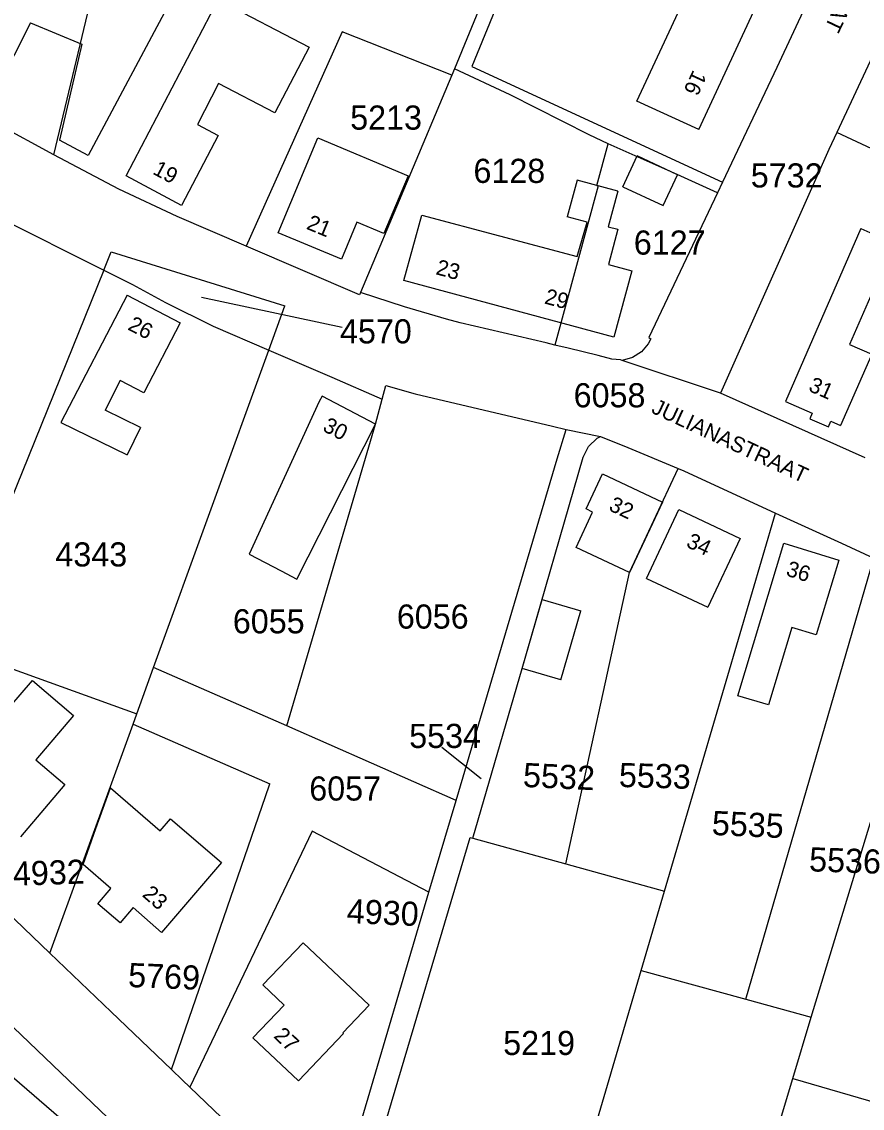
# Model space of a CAD drawing. Extents: x 191922 to 199923, y 328959 to 333350.
# Drawn here: x 197105.3 to 197199.3, y 330559.7 to 330681.2 of the extents above; entities that cross this region are included whole.
import ezdxf

# ---------------------------------------------------------------- set-up
doc = ezdxf.new("R2010")
doc.units = 0
for name, color, linetype in [('bouwvlak', 7, 'Continuous'), ('enkelbestemming', 7, 'Continuous'), ('Level 6', 7, 'Continuous'), ('maatvoering - maximum aantal wooneenheden', 7, 'Continuous'), ('Maatvoering_symbolen', 7, 'Continuous'), ('recreatiewoning', 7, 'Continuous')]:
    doc.layers.add(name, color=color, linetype=linetype)

msp = doc.modelspace()

# ---------------------------------------------------------------- linework, layer by layer
at = {"layer": 'bouwvlak'}
for p, q in [((197141.12, 330647), (197125.39, 330650.36)), ((197152.28, 330600.08), (197156.68, 330596.58))]:
    msp.add_line(p, q, dxfattribs=at)
at = {"layer": 'Level 6'}
for p, q in [((197108.85, 330666.33), (197120.77, 330715.84)), ((197169.28, 330713.84), (197153.68, 330675.93)), ((197164.19, 330697.19), (197155.63, 330676.19)), ((197205.12, 330687.42), (197196.47, 330668.82)), ((197193.21, 330683.5), (197189.77, 330676.1)), ((197141.12, 330680.09), (197130.37, 330656.11)), ((197153.38, 330675.22), (197141.12, 330680.09)), ((197153.68, 330675.93), (197153.38, 330675.22)), ((197159.9, 330673.04), (197153.68, 330675.93)), ((197155.63, 330676.19), (197183.67, 330663.25)), ((197189.77, 330676.1), (197183.67, 330663.25)), ((197153.38, 330675.22), (197143.18, 330650.92)), ((197108.85, 330666.33), (197095.12, 330673.77)), ((197108.85, 330666.33), (197095.12, 330673.77)), ((197168.77, 330668.55), (197159.9, 330673.04)), ((197170.88, 330667.57), (197168.77, 330668.55)), ((197196.47, 330668.82), (197195.58, 330666.92)), ((197213.27, 330660.92), (197196.47, 330668.82)), ((197169.61, 330662.89), (197170.88, 330667.57)), ((197178.61, 330664.11), (197170.88, 330667.57)), ((197116.13, 330662.49), (197108.85, 330666.33)), ((197116.13, 330662.49), (197108.85, 330666.33)), ((197195.58, 330666.92), (197183.46, 330639.65)), ((197183.12, 330662.09), (197178.61, 330664.11)), ((197122.65, 330659.44), (197116.13, 330662.49)), ((197122.65, 330659.44), (197116.13, 330662.49)), ((197169.76, 330662.85), (197164.91, 330645.05)), ((197169.61, 330662.89), (197169.76, 330662.85)), ((197183.67, 330663.25), (197183.12, 330662.09)), ((197183.12, 330662.09), (197175.43, 330645.89)), ((197102.21, 330659.57), (197114.46, 330653.43)), ((197130.37, 330656.11), (197122.65, 330659.44)), ((197130.37, 330656.11), (197122.65, 330659.44)), ((197114.46, 330653.43), (197115.28, 330655.47)), ((197115.28, 330655.47), (197134.71, 330649.43)), ((197143.07, 330650.65), (197130.37, 330656.11)), ((197143.07, 330650.65), (197130.37, 330656.11)), ((197114.46, 330653.43), (197097.4, 330611.3)), ((197114.46, 330653.43), (197117.67, 330651.82)), ((197117.67, 330651.82), (197121.34, 330649.82)), ((197143.18, 330650.92), (197143.07, 330650.65)), ((197143.18, 330650.92), (197143.07, 330650.65)), ((197148.09, 330649.32), (197143.18, 330650.92)), ((197148.09, 330649.32), (197143.18, 330650.92)), ((197121.34, 330649.82), (197126.69, 330647.15)), ((197132.9, 330644.48), (197134.71, 330649.43)), ((197152.79, 330647.94), (197148.09, 330649.32)), ((197152.79, 330647.94), (197148.09, 330649.32)), ((197154.33, 330647.54), (197152.79, 330647.94)), ((197154.33, 330647.54), (197152.79, 330647.94)), ((197126.69, 330647.15), (197132.9, 330644.48)), ((197163.94, 330645.28), (197154.33, 330647.54)), ((197163.94, 330645.28), (197154.33, 330647.54)), ((197175.67, 330645.74), (197175.37, 330645.2)), ((197175.43, 330645.89), (197175.67, 330645.74)), ((197120.03, 330608.98), (197132.9, 330644.48)), ((197132.9, 330644.48), (197139.97, 330641.44)), ((197164.91, 330645.05), (197163.94, 330645.28)), ((197164.91, 330645.05), (197163.94, 330645.28)), ((197166.4, 330644.69), (197164.91, 330645.05)), ((197166.4, 330644.69), (197164.91, 330645.05)), ((197169.77, 330643.87), (197166.4, 330644.69)), ((197169.77, 330643.87), (197166.4, 330644.69)), ((197174.62, 330644.27), (197173.62, 330643.64)), ((197175.37, 330645.2), (197174.62, 330644.27)), ((197171.29, 330643.47), (197169.77, 330643.87)), ((197171.29, 330643.47), (197169.77, 330643.87)), ((197172.27, 330643.38), (197171.29, 330643.47)), ((197172.27, 330643.38), (197171.29, 330643.47)), ((197172.45, 330643.32), (197172.27, 330643.38)), ((197172.45, 330643.32), (197172.27, 330643.38)), ((197173.62, 330643.64), (197172.45, 330643.32)), ((197183.46, 330639.65), (197172.45, 330643.32)), ((197183.46, 330639.65), (197172.45, 330643.32)), ((197139.97, 330641.44), (197145.61, 330639)), ((197145.61, 330639), (197146.02, 330640.52)), ((197146.02, 330640.52), (197149.28, 330639.58)), ((197149.28, 330639.58), (197164.66, 330635.97)), ((197199.63, 330632.44), (197183.46, 330639.65)), ((197199.63, 330632.44), (197183.46, 330639.65)), ((197144.86, 330636.2), (197145.61, 330639)), ((197134.93, 330602.44), (197144.86, 330636.2)), ((197164.66, 330635.97), (197166.17, 330635.61)), ((197165.18, 330632.31), (197166.17, 330635.61)), ((197166.17, 330635.61), (197170.02, 330634.81)), ((197168.68, 330633.71), (197169.64, 330634.65)), ((197169.64, 330634.65), (197170.02, 330634.81)), ((197170.02, 330634.81), (197173.08, 330633.6)), ((197168.09, 330632.51), (197168.68, 330633.71)), ((197173.08, 330633.6), (197178.71, 330631.23)), ((197153.87, 330594.12), (197165.18, 330632.31)), ((197161.27, 330608.88), (197168.09, 330632.51)), ((197173.26, 330619.61), (197178.71, 330631.23)), ((197178.71, 330631.23), (197179.33, 330630.97)), ((197179.33, 330630.97), (197189.62, 330626.25)), ((197177.19, 330583.98), (197189.62, 330626.25)), ((197189.62, 330626.25), (197196.98, 330622.87)), ((197196.98, 330622.87), (197200.59, 330621.2)), ((197186.29, 330571.88), (197200.59, 330621.2)), ((197166.13, 330587.03), (197173.26, 330619.61)), ((197193.61, 330569.86), (197208.13, 330617.72)), ((197097.4, 330611.3), (197118.16, 330603.81)), ((197118.16, 330603.81), (197120.03, 330608.98)), ((197134.93, 330602.44), (197120.03, 330608.98)), ((197155.74, 330589.9), (197161.27, 330608.88)), ((197117.74, 330602.66), (197118.16, 330603.81)), ((197115.79, 330597.3), (197117.74, 330602.66)), ((197117.74, 330602.66), (197133.03, 330595.98)), ((197153.87, 330594.12), (197134.93, 330602.44)), ((197108.42, 330577.02), (197115.79, 330597.3)), ((197150.83, 330583.87), (197153.87, 330594.12)), ((197093.1, 330591.68), (197108.42, 330577.02)), ((197137.75, 330590.68), (197124.09, 330562.03)), ((197150.83, 330583.87), (197137.75, 330590.68)), ((197142.42, 330546.15), (197155.45, 330589.98)), ((197155.45, 330589.98), (197155.74, 330589.9)), ((197155.74, 330589.9), (197166.13, 330587.03)), ((197166.13, 330587.03), (197177.19, 330583.98)), ((197087.49, 330584.7), (197117.35, 330556.29)), ((197139.92, 330546.88), (197150.83, 330583.87)), ((197174.58, 330575.1), (197177.19, 330583.98)), ((197108.42, 330577.02), (197115.26, 330570.48)), ((197162.34, 330533.48), (197174.58, 330575.1)), ((197174.58, 330575.1), (197186.29, 330571.88)), ((197186.29, 330571.88), (197193.61, 330569.86)), ((197115.26, 330570.48), (197122.02, 330564.01)), ((197191.54, 330563.01), (197193.61, 330569.86)), ((197122.02, 330564.01), (197123.27, 330562.81)), ((197123.27, 330562.81), (197124.09, 330562.03)), ((197176.18, 330512.31), (197191.54, 330563.01)), ((197191.54, 330563.01), (197208.55, 330558.04)), ((197124.09, 330562.03), (197137.26, 330549.43))]:
    msp.add_line(p, q, dxfattribs=at)
msp.add_lwpolyline([(197122.02, 330564.01), (197132.96, 330595.75), (197133.03, 330595.98)], dxfattribs=at)
at = {"layer": 'recreatiewoning'}
for p, q in [((197174.1, 330672.34), (197184.35, 330694.42)), ((197181.02, 330669.17), (197191.29, 330691.22)), ((197123.36, 330686.25), (197112.71, 330666.26)), ((197116.95, 330663.97), (197127.26, 330683.68)), ((197127.26, 330683.68), (197137.42, 330678.38)), ((197106.27, 330681.1), (197101.74, 330672.21)), ((197106.27, 330681.1), (197112, 330678.7)), ((197112, 330678.7), (197109.5, 330667.97)), ((197137.42, 330678.38), (197133.6, 330671.03)), ((197127.3, 330674.3), (197124.92, 330669.71)), ((197133.6, 330671.03), (197127.3, 330674.3)), ((197181.02, 330669.17), (197174.1, 330672.34)), ((197124.92, 330669.71), (197127.25, 330668.49)), ((197127.25, 330668.49), (197123.14, 330660.65)), ((197112.71, 330666.26), (197109.5, 330667.97)), ((197172.51, 330662.76), (197174.12, 330666.21)), ((197178.65, 330664.1), (197174.12, 330666.21)), ((197123.14, 330660.65), (197116.95, 330663.97)), ((197177.04, 330660.65), (197178.65, 330664.1)), ((197167.4, 330663.48), (197166.3, 330659.39)), ((197171.97, 330662.25), (197167.4, 330663.48)), ((197172.51, 330662.76), (197177.04, 330660.65)), ((197171.97, 330662.25), (197170.9, 330658.28)), ((197142.75, 330658.78), (197141.05, 330654.67)), ((197145.8, 330657.52), (197142.75, 330658.78)), ((197148.04, 330652.25), (197150.05, 330659.57)), ((197150.05, 330659.57), (197167.42, 330654.95)), ((197168.54, 330658.79), (197166.3, 330659.39)), ((197167.42, 330654.95), (197168.54, 330658.79)), ((197141.05, 330654.67), (197133.96, 330657.61)), ((197170.9, 330658.28), (197171.96, 330657.99)), ((197171.96, 330657.99), (197170.91, 330654.05)), ((197170.91, 330654.05), (197173.52, 330653.35)), ((197173.52, 330653.35), (197171.53, 330645.94)), ((197171.53, 330645.94), (197148.04, 330652.25)), ((197117.07, 330650.62), (197109.63, 330636.4)), ((197117.07, 330650.62), (197123.01, 330647.55)), ((197123.01, 330647.55), (197118.94, 330639.7)), ((197116.3, 330641.07), (197114.61, 330637.77)), ((197118.94, 330639.7), (197116.3, 330641.07)), ((197138.87, 330639.33), (197138.56, 330638.74)), ((197144.86, 330636.2), (197138.87, 330639.33)), ((197138.56, 330638.74), (197130.71, 330621.66)), ((197118.57, 330635.82), (197114.61, 330637.77)), ((197109.63, 330636.4), (197117.06, 330632.77)), ((197118.57, 330635.82), (197117.06, 330632.77)), ((197136.06, 330618.87), (197144.86, 330636.2)), ((197168.41, 330626.71), (197170.25, 330630.64)), ((197170.25, 330630.64), (197176.96, 330627.49)), ((197176.96, 330627.49), (197173.26, 330619.61)), ((197167.29, 330622.41), (197169.14, 330626.36)), ((197169.14, 330626.36), (197168.41, 330626.71)), ((197175.17, 330618.95), (197178.78, 330626.64)), ((197178.78, 330626.64), (197185.66, 330623.4)), ((197173.26, 330619.61), (197167.29, 330622.41)), ((197185.66, 330623.4), (197182.05, 330615.72)), ((197185.4, 330605.83), (197190.55, 330622.9)), ((197190.55, 330622.9), (197196.68, 330620.98)), ((197130.71, 330621.66), (197134.3, 330619.78)), ((197196.68, 330620.98), (197194.16, 330612.63)), ((197134.3, 330619.78), (197136.06, 330618.87)), ((197175.17, 330618.95), (197182.05, 330615.72)), ((197161.27, 330608.88), (197163.51, 330616.58)), ((197163.51, 330616.58), (197167.84, 330615.32)), ((197165.6, 330607.62), (197167.84, 330615.32)), ((197191.44, 330613.45), (197188.83, 330604.8)), ((197194.16, 330612.63), (197191.44, 330613.45)), ((197165.6, 330607.62), (197161.27, 330608.88)), ((197102.05, 330602.43), (197106.49, 330607.52)), ((197106.49, 330607.52), (197111.08, 330603.61)), ((197188.83, 330604.8), (197185.4, 330605.83)), ((197111.08, 330603.61), (197106.85, 330598.66)), ((197106.85, 330598.66), (197110.1, 330595.88)), ((197110.1, 330595.88), (197105.12, 330590.06)), ((197113.57, 330590.96), (197115.2, 330595.52)), ((197115.2, 330595.52), (197120.77, 330590.73)), ((197120.77, 330590.73), (197121.91, 330592.06)), ((197121.91, 330592.06), (197127.61, 330587.17)), ((197112.13, 330586.95), (197113.57, 330590.96)), ((197127.61, 330587.17), (197120.91, 330579.36)), ((197115.25, 330584.26), (197112.13, 330586.95)), ((197113.79, 330582.56), (197115.25, 330584.26)), ((197116.29, 330580.42), (197113.79, 330582.56)), ((197117.75, 330582.13), (197116.29, 330580.42)), ((197120.91, 330579.36), (197117.75, 330582.13)), ((197132.26, 330573.48), (197136.76, 330578.19)), ((197136.76, 330578.19), (197144.13, 330571.22)), ((197134.63, 330571.23), (197132.26, 330573.48)), ((197131.14, 330567.57), (197134.63, 330571.23)), ((197141.19, 330568.12), (197144.13, 330571.22)), ((197136.24, 330562.74), (197141.27, 330568.05)), ((197141.27, 330568.05), (197141.19, 330568.12)), ((197136.24, 330562.74), (197131.14, 330567.57)), ((197101.97, 330565.16), (197111.33, 330557.07))]:
    msp.add_line(p, q, dxfattribs=at)
for points in [[(197133.96, 330657.61), (197138.4, 330668.21), (197148.51, 330663.98), (197145.8, 330657.52)], [(197199.15, 330658.09), (197190.71, 330638.72), (197193.7, 330637.43), (197193.43, 330636.79), (197195.53, 330635.9), (197195.79, 330636.53), (197196.89, 330636.06)], [(197199.15, 330658.09), (197202.86, 330656.46), (197197.88, 330645.11), (197200.38, 330644.01), (197196.89, 330636.06)]]:
    msp.add_lwpolyline(points, dxfattribs=at)

# ---------------------------------------------------------------- texts
at = {"layer": 'enkelbestemming'}
for s, rotation, p in [('5213', 0, (197142.02, 330669.14)), ('6128', 0, (197155.81, 330663.18)), ('5732', 0, (197186.84, 330662.67)), ('6127', 0, (197173.75, 330655.16)), ('5532', 357.2983, (197161.31, 330595.63)), ('5533', 358.4425, (197172.06, 330595.62)), ('5535', 357.3583, (197182.44, 330590.26)), ('5536', 357.9834, (197193.33, 330586.19)), ('4932', 1.8365, (197104.33, 330584.56)), ('4930', 357.4183, (197141.6, 330580.41)), ('5769', 357.6886, (197117.14, 330573.25))]:
    msp.add_text(s, height=2.7, rotation=rotation, dxfattribs=at).set_placement(p)
for s, p in [('4570', (197140.88, 330645.23)), ('6058', (197167.02, 330638.08)), ('4343', (197109.04, 330620.28)), ('6055', (197128.89, 330612.8)), ('6056', (197147.24, 330613.33)), ('5534', (197148.62, 330599.98)), ('6057', (197137.44, 330594.1)), ('5219', (197159.14, 330565.64))]:
    msp.add_text(s, height=2.7, dxfattribs=at).set_placement(p)
at = {"layer": 'maatvoering - maximum aantal wooneenheden'}
for s, rotation, p in [('16', 245.0246, (197180.4, 330675.9)), ('19', 331.8197, (197119.82, 330664.24)), ('21', 337.5169, (197137.02, 330658.07)), ('23', 344.9762, (197151.51, 330652.98)), ('29', 344.9762, (197163.66, 330649.71)), ('26', 332.6396, (197117.03, 330646.82)), ('31', 336.0783, (197193.19, 330639.96)), ('30', 332.4605, (197138.83, 330635.51)), ('32', 334.8965, (197170.84, 330626.61)), ('34', 334.7684, (197179.51, 330622.53)), ('36', 342.7076, (197190.69, 330619.29)), ('23', 318.8141, (197118.66, 330583.46)), ('27', 316.581, (197133.37, 330567.66))]:
    msp.add_text(s, height=1.75, rotation=rotation, dxfattribs=at).set_placement(p)
at = {"layer": 'Maatvoering_symbolen'}
for s, rotation, p in [('TULPENSTRAAT', 244.512, (197203.02, 330697.26)), ('JULIANASTRAAT', 335.0767, (197175.61, 330637.52))]:
    msp.add_text(s, height=1.75, rotation=rotation, dxfattribs=at).set_placement(p)

doc.saveas('drawing.dxf')
